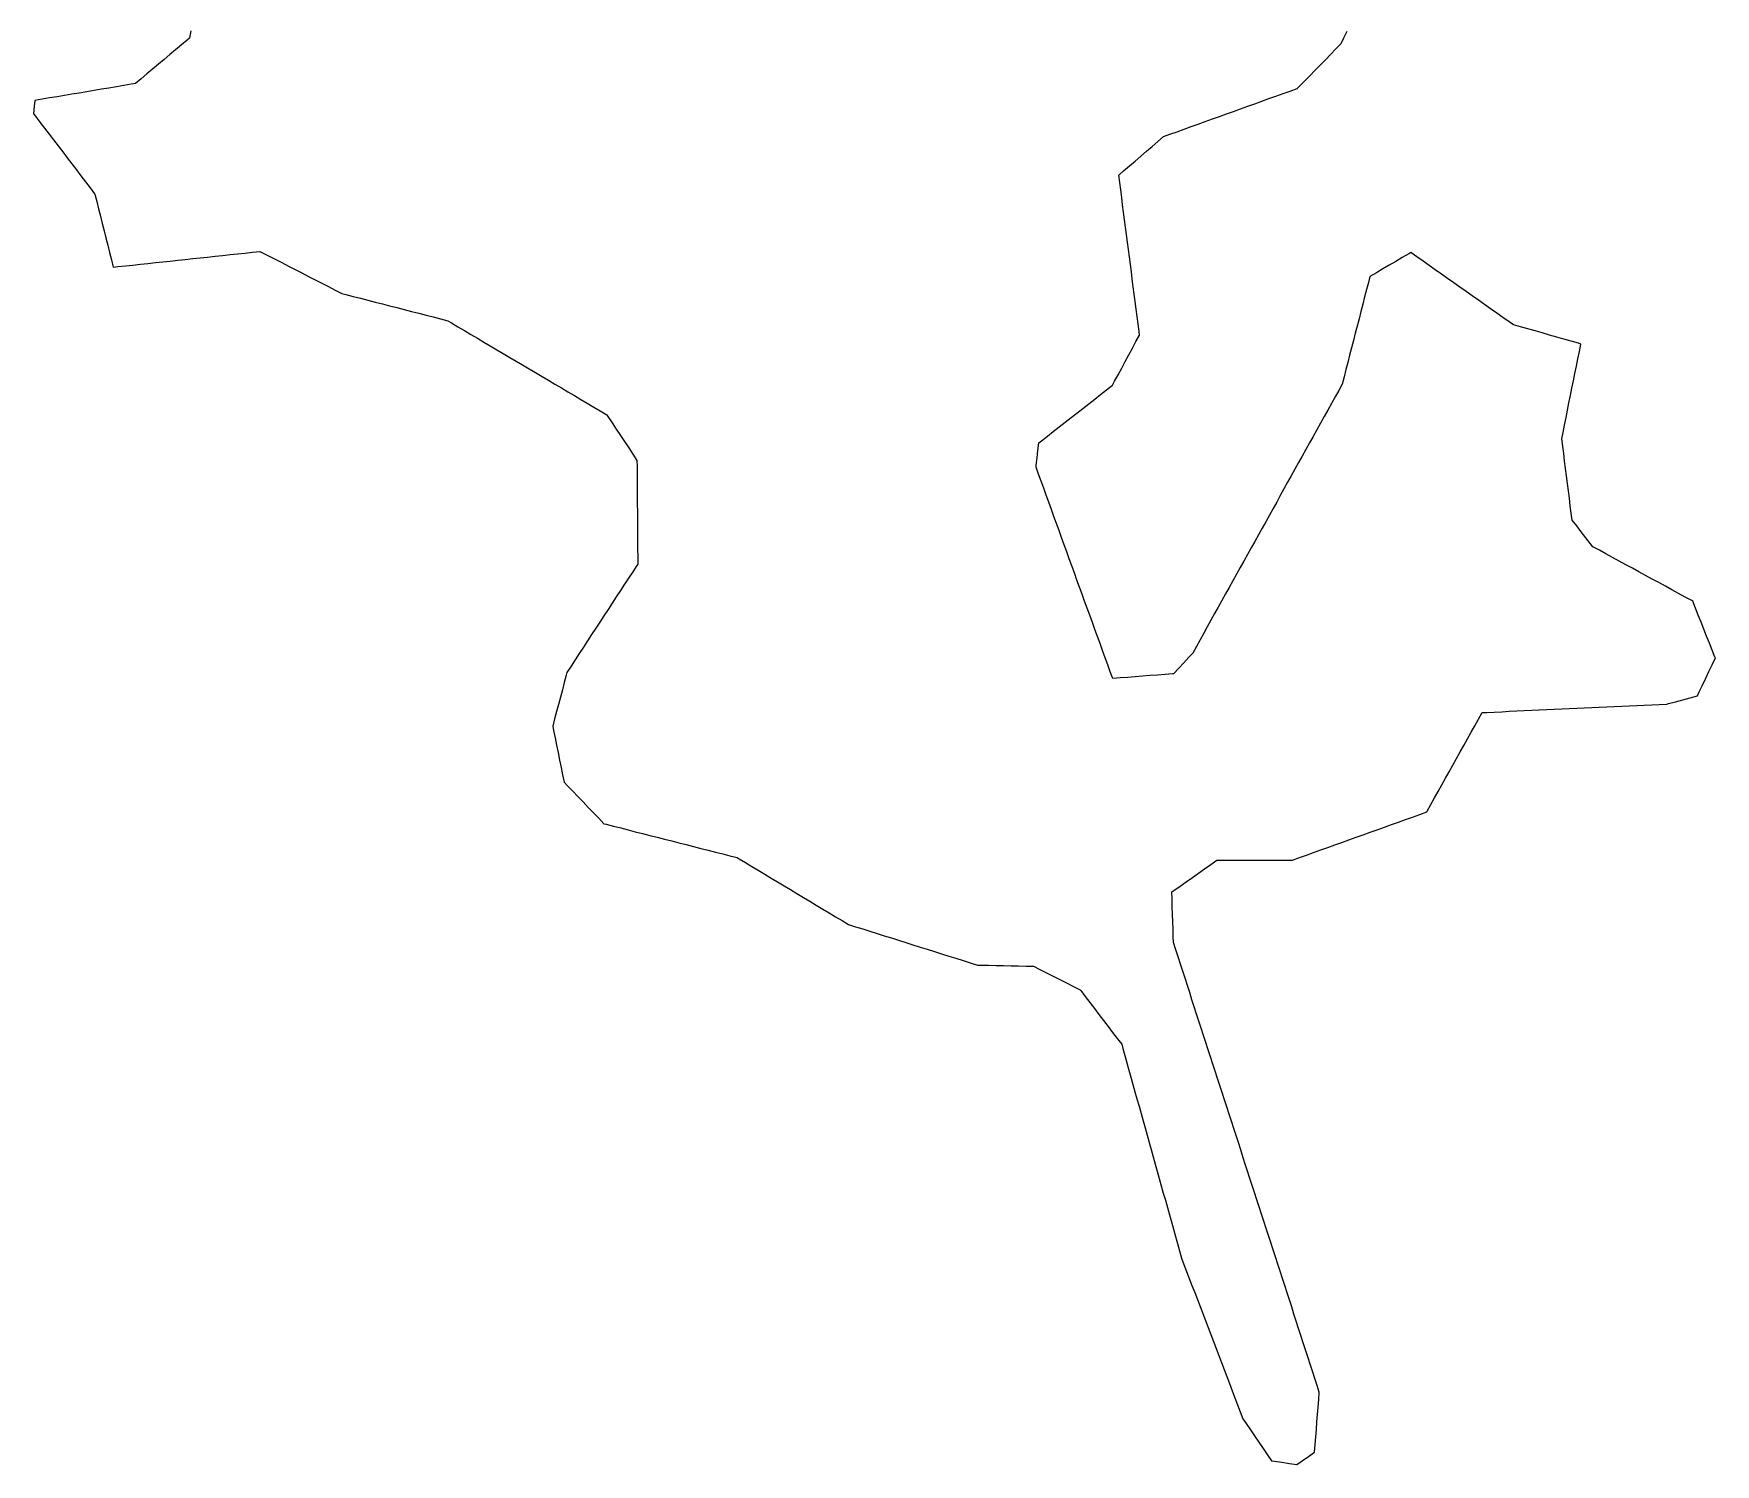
# Model space of a CAD drawing. Header units: millimetres. Extents: x 165 to 2352, y 1753 to 3323.
# Drawn here: x 226.6 to 450.5, y 1870.3 to 2060.8 of the extents above; entities that cross this region are included whole.
import ezdxf

# ---------------------------------------------------------------- set-up
doc = ezdxf.new("R2010")
doc.units = ezdxf.units.MM
doc.layers.add('ALL_ISLANDS', color=7, linetype='Continuous')
doc.layers.add('OUTLINE_ISLAND_01', color=7, linetype='Continuous')

msp = doc.modelspace()

# ---------------------------------------------------------------- linework, layer by layer
at = {"layer": 'ALL_ISLANDS'}
msp.add_lwpolyline([(247.5548, 2061.2174), (247.3661, 2060.2354), (247.0736, 2059.9893), (246.3085, 2059.3454), (245.5434, 2058.7015), (244.7783, 2058.0576), (244.0131, 2057.4138), (243.248, 2056.7699), (242.4829, 2056.126), (241.7177, 2055.4821), (240.9526, 2054.8382), (240.1875, 2054.1944), (239.6249, 2054.0995), (238.6388, 2053.9333), (237.6527, 2053.7671), (236.6666, 2053.6009), (235.6805, 2053.4347), (234.6944, 2053.2685), (233.7083, 2053.1023), (232.7223, 2052.936), (231.7362, 2052.7698), (230.7501, 2052.6036), (229.764, 2052.4374), (228.7779, 2052.2712), (227.7918, 2052.105), (226.8057, 2051.9388), (226.7353, 2051.1613), (226.6451, 2050.1654), (226.8774, 2049.8612), (227.4843, 2049.0665), (228.0912, 2048.2717), (228.6981, 2047.477), (229.305, 2046.6822), (229.912, 2045.8874), (230.5189, 2045.0927), (231.1258, 2044.2979), (231.7327, 2043.5031), (232.3396, 2042.7084), (232.9466, 2041.9136), (233.5535, 2041.1188), (234.1604, 2040.3241), (234.7673, 2039.5293), (234.7878, 2039.4487), (235.0338, 2038.4794), (235.2797, 2037.5102), (235.5257, 2036.5409), (235.7717, 2035.5716), (236.0177, 2034.6023), (236.2637, 2033.6331), (236.5097, 2032.6638), (236.7557, 2031.6945), (237.0017, 2030.7252), (237.2477, 2029.756), (237.8712, 2029.8224), (238.8656, 2029.9284), (239.86, 2030.0344), (240.8543, 2030.1404), (241.8487, 2030.2464), (242.8431, 2030.3524), (243.8374, 2030.4583), (244.8318, 2030.5643), (245.8262, 2030.6703), (246.8205, 2030.7763), (247.8149, 2030.8823), (248.8093, 2030.9882), (249.8036, 2031.0942), (250.798, 2031.2002), (251.7924, 2031.3062), (252.7867, 2031.4122), (253.7811, 2031.5182), (254.7755, 2031.6241), (255.7698, 2031.7301), (256.7642, 2031.8361), (256.9995, 2031.7154), (257.8894, 2031.2592), (258.7792, 2030.8029), (259.6691, 2030.3466), (260.5589, 2029.8904), (261.4488, 2029.4341), (262.3386, 2028.9778), (263.2284, 2028.5216), (264.1183, 2028.0653), (265.0081, 2027.609), (265.898, 2027.1528), (266.7878, 2026.6965), (267.6777, 2026.2402), (268.2108, 2026.1031), (269.1793, 2025.8539), (270.1478, 2025.6048), (271.1163, 2025.3557), (272.0847, 2025.1065), (273.0532, 2024.8574), (274.0217, 2024.6083), (274.9901, 2024.3591), (275.9586, 2024.11), (276.9271, 2023.8609), (277.8955, 2023.6117), (278.864, 2023.3626), (279.8325, 2023.1135), (280.8009, 2022.8643), (281.7694, 2022.6152), (282.259, 2022.3254), (283.1195, 2021.8161), (283.9801, 2021.3067), (284.8406, 2020.7974), (285.7012, 2020.2881), (286.5618, 2019.7787), (287.4223, 2019.2694), (288.2829, 2018.76), (289.1434, 2018.2507), (290.004, 2017.7413), (290.8646, 2017.232), (291.7251, 2016.7226), (292.5857, 2016.2133), (293.4463, 2015.7039), (294.3068, 2015.1946), (295.1674, 2014.6852), (296.0279, 2014.1759), (296.8885, 2013.6665), (297.7491, 2013.1572), (298.6096, 2012.6478), (299.4702, 2012.1385), (300.3307, 2011.6292), (301.1913, 2011.1198), (302.0519, 2010.6105), (302.9124, 2010.1011), (303.0755, 2009.855), (303.6279, 2009.0215), (304.1803, 2008.1879), (304.7327, 2007.3543), (305.2851, 2006.5207), (305.8375, 2005.6872), (306.39, 2004.8536), (306.9424, 2004.02), (306.9481, 2003.2081), (306.9553, 2002.2082), (306.9624, 2001.2082), (306.9695, 2000.2082), (306.9766, 1999.2082), (306.9837, 1998.2083), (306.9908, 1997.2083), (306.998, 1996.2083), (307.0051, 1995.2083), (307.0122, 1994.2084), (307.0193, 1993.2084), (307.0264, 1992.2084), (307.0335, 1991.2085), (307.0407, 1990.2085), (306.926, 1990.0331), (306.379, 1989.196), (305.832, 1988.3588), (305.285, 1987.5217), (304.7379, 1986.6846), (304.1909, 1985.8475), (303.6439, 1985.0104), (303.0968, 1984.1733), (302.5498, 1983.3362), (302.0028, 1982.499), (301.4558, 1981.6619), (300.9087, 1980.8248), (300.3617, 1979.9877), (299.8147, 1979.1506), (299.2676, 1978.3135), (298.7206, 1977.4764), (298.1736, 1976.6392), (297.6266, 1975.8021), (297.5213, 1975.4053), (297.2649, 1974.4387), (297.0085, 1973.4722), (296.7522, 1972.5056), (296.4958, 1971.539), (296.2394, 1970.5724), (295.983, 1969.6058), (295.7266, 1968.6393), (295.8462, 1968.0499), (296.045, 1967.0699), (296.2438, 1966.0899), (296.4426, 1965.1098), (296.6415, 1964.1298), (296.8403, 1963.1498), (297.0391, 1962.1697), (297.2379, 1961.1897), (297.6991, 1960.7078), (298.3904, 1959.9853), (299.0818, 1959.2628), (299.7732, 1958.5403), (300.4645, 1957.8178), (301.1559, 1957.0953), (301.8473, 1956.3728), (302.5387, 1955.6503), (302.84, 1955.5735), (303.8091, 1955.3268), (304.7782, 1955.0801), (305.7473, 1954.8334), (306.7163, 1954.5866), (307.6854, 1954.3399), (308.6545, 1954.0932), (309.6236, 1953.8465), (310.5927, 1953.5997), (311.5618, 1953.353), (312.5309, 1953.1063), (313.4999, 1952.8596), (314.469, 1952.6128), (315.4381, 1952.3661), (316.4072, 1952.1194), (317.3763, 1951.8727), (318.3454, 1951.6259), (319.3145, 1951.3792), (320.2835, 1951.1325), (320.5178, 1950.9915), (321.3747, 1950.4759), (322.2315, 1949.9604), (323.0883, 1949.4448), (323.9452, 1948.9292), (324.802, 1948.4136), (325.6589, 1947.898), (326.5157, 1947.3825), (327.3725, 1946.8669), (328.2294, 1946.3513), (329.0862, 1945.8357), (329.9431, 1945.3202), (330.7999, 1944.8046), (331.6568, 1944.289), (332.5136, 1943.7734), (333.3704, 1943.2578), (334.2273, 1942.7423), (335.0841, 1942.2267), (336.0237, 1941.9312), (336.9777, 1941.6312), (337.9316, 1941.3311), (338.8855, 1941.0311), (339.8395, 1940.7311), (340.7934, 1940.4311), (341.7473, 1940.1311), (342.7013, 1939.8311), (343.6552, 1939.5311), (344.6091, 1939.2311), (345.5631, 1938.931), (346.517, 1938.631), (347.4709, 1938.331), (348.4249, 1938.031), (349.3788, 1937.731), (350.3328, 1937.431), (351.2867, 1937.131), (352.2406, 1936.8309), (352.7236, 1936.821), (353.7234, 1936.8005), (354.7232, 1936.7799), (355.723, 1936.7594), (356.7228, 1936.7389), (357.7226, 1936.7183), (358.7224, 1936.6978), (359.7222, 1936.6772), (360.5548, 1936.2546), (361.4466, 1935.8021), (362.3383, 1935.3495), (363.23, 1934.8969), (364.1218, 1934.4444), (365.0135, 1933.9918), (365.9052, 1933.5392), (365.9881, 1933.4305), (366.5947, 1932.6355), (367.2013, 1931.8405), (367.8079, 1931.0455), (368.4145, 1930.2505), (369.0211, 1929.4555), (369.6277, 1928.6605), (370.2343, 1927.8655), (370.8409, 1927.0704), (371.4475, 1926.2754), (371.5984, 1925.7358), (371.8679, 1924.7728), (372.1373, 1923.8098), (372.4068, 1922.8467), (372.6762, 1921.8837), (372.9457, 1920.9207), (373.2151, 1919.9577), (373.4846, 1918.9947), (373.754, 1918.0317), (374.0234, 1917.0686), (374.2929, 1916.1056), (374.5623, 1915.1426), (374.8318, 1914.1796), (375.1012, 1913.2166), (375.3707, 1912.2536), (375.6401, 1911.2906), (375.9096, 1910.3275), (376.179, 1909.3645), (376.4485, 1908.4015), (376.7179, 1907.4385), (376.9873, 1906.4755), (377.2568, 1905.5125), (377.5262, 1904.5494), (377.7957, 1903.5864), (378.0651, 1902.6234), (378.3346, 1901.6604), (378.604, 1900.6974), (378.8735, 1899.7344), (379.1429, 1898.7714), (379.4124, 1897.8083), (379.732, 1896.9724), (380.0891, 1896.0383), (380.4462, 1895.1042), (380.8033, 1894.1702), (381.1605, 1893.2361), (381.5176, 1892.3021), (381.8747, 1891.368), (382.2318, 1890.4339), (382.5889, 1889.4999), (382.9461, 1888.5658), (383.3032, 1887.6318), (383.6603, 1886.6977), (384.0174, 1885.7637), (384.3745, 1884.8296), (384.7317, 1883.8955), (385.0888, 1882.9615), (385.4459, 1882.0274), (385.803, 1881.0934), (386.1601, 1880.1593), (386.5173, 1879.2252), (386.8744, 1878.2912), (387.2315, 1877.3571), (387.5886, 1876.4231), (388.0188, 1875.7857), (388.5783, 1874.9568), (389.1377, 1874.128), (389.6972, 1873.2991), (390.2566, 1872.4703), (390.8161, 1871.6414), (391.3755, 1870.8125), (391.7875, 1870.7558), (392.7782, 1870.6195), (393.7689, 1870.4832), (394.7595, 1870.3468), (395.4725, 1870.8357), (396.2973, 1871.4012), (397.122, 1871.9667), (397.1248, 1872.0025), (397.202, 1872.9995), (397.2791, 1873.9965), (397.3563, 1874.9935), (397.4334, 1875.9906), (397.5106, 1876.9876), (397.5878, 1877.9846), (397.6649, 1878.9816), (397.7421, 1879.9786), (397.462, 1880.8422), (397.1535, 1881.7934), (396.845, 1882.7446), (396.5365, 1883.6959), (396.2281, 1884.6471), (395.9196, 1885.5983), (395.6111, 1886.5496), (395.3026, 1887.5008), (394.9941, 1888.452), (394.6856, 1889.4032), (394.3771, 1890.3545), (394.0686, 1891.3057), (393.7601, 1892.2569), (393.4516, 1893.2081), (393.1431, 1894.1594), (392.8346, 1895.1106), (392.5261, 1896.0618), (392.2176, 1897.013), (391.9091, 1897.9643), (391.6006, 1898.9155), (391.2921, 1899.8667), (390.9836, 1900.8179), (390.6751, 1901.7692), (390.3666, 1902.7204), (390.0581, 1903.6716), (389.7496, 1904.6228), (389.4411, 1905.5741), (389.1326, 1906.5253), (388.8241, 1907.4765), (388.5156, 1908.4277), (388.2072, 1909.379), (387.8987, 1910.3302), (387.5902, 1911.2814), (387.2817, 1912.2326), (386.9732, 1913.1839), (386.6647, 1914.1351), (386.3562, 1915.0863), (386.0477, 1916.0375), (385.7392, 1916.9888), (385.4307, 1917.94), (385.1222, 1918.8912), (384.8137, 1919.8424), (384.5052, 1920.7937), (384.1967, 1921.7449), (383.8882, 1922.6961), (383.5797, 1923.6474), (383.2712, 1924.5986), (382.9627, 1925.5498), (382.6542, 1926.501), (382.3457, 1927.4523), (382.0372, 1928.4035), (381.7287, 1929.3547), (381.4202, 1930.3059), (381.1117, 1931.2572), (380.8032, 1932.2084), (380.4948, 1933.1596), (380.1863, 1934.1108), (379.8778, 1935.0621), (379.5693, 1936.0133), (379.2608, 1936.9645), (378.9523, 1937.9157), (378.6438, 1938.867), (378.3353, 1939.8182), (378.3106, 1940.5896), (378.2785, 1941.5891), (378.2465, 1942.5886), (378.2145, 1943.5881), (378.1825, 1944.5875), (378.1505, 1945.587), (378.1184, 1946.5865), (378.3878, 1946.7742), (379.2083, 1947.346), (380.0287, 1947.9177), (380.8492, 1948.4894), (381.6696, 1949.0611), (382.4901, 1949.6328), (383.3105, 1950.2046), (384.131, 1950.7763), (385.1153, 1950.7771), (386.1153, 1950.7779), (387.1153, 1950.7787), (388.1153, 1950.7795), (389.1153, 1950.7804), (390.1153, 1950.7812), (391.1153, 1950.782), (392.1153, 1950.7828), (393.1153, 1950.7836), (394.1153, 1950.7844), (394.1658, 1950.8025), (395.1072, 1951.1399), (396.0485, 1951.4772), (396.9899, 1951.8146), (397.9313, 1952.1519), (398.8727, 1952.4893), (399.8141, 1952.8266), (400.7554, 1953.164), (401.6968, 1953.5013), (402.6382, 1953.8387), (403.5796, 1954.176), (404.521, 1954.5134), (405.4623, 1954.8507), (406.4037, 1955.188), (407.3451, 1955.5254), (408.2865, 1955.8627), (409.2279, 1956.2001), (410.1692, 1956.5374), (411.1106, 1956.8748), (412.052, 1957.2121), (412.1175, 1957.3301), (412.6031, 1958.2043), (413.0887, 1959.0784), (413.5743, 1959.9526), (414.0599, 1960.8268), (414.5455, 1961.701), (415.0311, 1962.5752), (415.5167, 1963.4494), (416.0023, 1964.3235), (416.4879, 1965.1977), (416.9735, 1966.0719), (417.4591, 1966.9461), (417.9447, 1967.8203), (418.4303, 1968.6945), (418.9159, 1969.5686), (419.4014, 1970.4428), (420.0226, 1970.4715), (421.0215, 1970.5175), (422.0204, 1970.5636), (423.0194, 1970.6097), (424.0183, 1970.6558), (425.0172, 1970.7018), (426.0162, 1970.7479), (427.0151, 1970.794), (428.0141, 1970.84), (429.013, 1970.8861), (430.0119, 1970.9322), (431.0109, 1970.9783), (432.0098, 1971.0243), (433.0088, 1971.0704), (434.0077, 1971.1165), (435.0066, 1971.1625), (436.0056, 1971.2086), (437.0045, 1971.2547), (438.0034, 1971.3008), (439.0024, 1971.3468), (440.0013, 1971.3929), (441.0003, 1971.439), (441.9992, 1971.485), (442.9981, 1971.5311), (443.9971, 1971.5772), (444.2054, 1971.6336), (445.1707, 1971.8948), (446.136, 1972.156), (447.1013, 1972.4172), (448.0665, 1972.6784), (448.3134, 1973.199), (448.7419, 1974.1026), (449.1704, 1975.0061), (449.5989, 1975.9097), (450.0273, 1976.8132), (450.4558, 1977.7168), (450.4065, 1977.8404), (450.0364, 1978.7694), (449.6662, 1979.6984), (449.2961, 1980.6273), (448.9259, 1981.5563), (448.5558, 1982.4853), (448.1856, 1983.4142), (447.8155, 1984.3432), (447.4453, 1985.2722), (447.3107, 1985.3457), (446.4329, 1985.8248), (445.5551, 1986.3039), (444.6774, 1986.7829), (443.7996, 1987.262), (442.9218, 1987.7411), (442.0441, 1988.2202), (441.1663, 1988.6993), (440.2885, 1989.1784), (439.4108, 1989.6575), (438.533, 1990.1365), (437.6552, 1990.6156), (436.7775, 1991.0947), (435.8997, 1991.5738), (435.0219, 1992.0529), (434.1441, 1992.532), (433.8449, 1992.9171), (433.2313, 1993.7067), (432.6177, 1994.4963), (432.0041, 1995.2859), (431.3905, 1996.0755), (431.2745, 1996.9907), (431.1488, 1997.9827), (431.0231, 1998.9748), (430.8974, 1999.9668), (430.7717, 2000.9589), (430.6459, 2001.951), (430.5202, 2002.943), (430.3945, 2003.9351), (430.2688, 2004.9272), (430.1431, 2005.9192), (430.0173, 2006.9113), (430.1863, 2007.7499), (430.3839, 2008.7302), (430.5815, 2009.7104), (430.779, 2010.6907), (430.9766, 2011.671), (431.1741, 2012.6513), (431.3717, 2013.6316), (431.5693, 2014.6119), (431.7668, 2015.5922), (431.9644, 2016.5725), (432.162, 2017.5528), (432.3595, 2018.5331), (432.5571, 2019.5133), (432.2262, 2019.6082), (431.2649, 2019.8836), (430.3036, 2020.1591), (429.3423, 2020.4346), (428.381, 2020.7101), (427.4197, 2020.9856), (426.4584, 2021.2611), (425.4971, 2021.5365), (424.5358, 2021.812), (423.5745, 2022.0875), (423.0064, 2022.4863), (422.188, 2023.0609), (421.3696, 2023.6355), (420.5511, 2024.2101), (419.7327, 2024.7848), (418.9143, 2025.3594), (418.0958, 2025.934), (417.2774, 2026.5086), (416.459, 2027.0832), (415.6405, 2027.6578), (414.8221, 2028.2324), (414.0037, 2028.807), (413.1852, 2029.3816), (412.3668, 2029.9562), (411.5484, 2030.5308), (410.7299, 2031.1054), (409.9115, 2031.68), (409.6523, 2031.5279), (408.7899, 2031.0217), (407.9274, 2030.5156), (407.065, 2030.0094), (406.2025, 2029.5033), (405.3401, 2028.9971), (404.4777, 2028.491), (404.2796, 2027.722), (404.0301, 2026.7537), (403.7806, 2025.7853), (403.5311, 2024.8169), (403.2817, 2023.8485), (403.0322, 2022.8801), (402.7827, 2021.9118), (402.5333, 2020.9434), (402.2838, 2019.975), (402.0343, 2019.0066), (401.7848, 2018.0382), (401.5354, 2017.0699), (401.2859, 2016.1015), (401.0364, 2015.1331), (400.7869, 2014.1647), (400.329, 2013.3405), (399.8433, 2012.4664), (399.3576, 2011.5923), (398.872, 2010.7181), (398.3863, 2009.844), (397.9006, 2008.9699), (397.4149, 2008.0957), (396.9292, 2007.2216), (396.4435, 2006.3475), (395.9579, 2005.4733), (395.4722, 2004.5992), (394.9865, 2003.7251), (394.5008, 2002.8509), (394.0151, 2001.9768), (393.5295, 2001.1027), (393.0438, 2000.2285), (392.5581, 1999.3544), (392.0724, 1998.4802), (391.5867, 1997.6061), (391.101, 1996.732), (390.6154, 1995.8578), (390.1297, 1994.9837), (389.644, 1994.1096), (389.1583, 1993.2354), (388.6726, 1992.3613), (388.1869, 1991.4872), (387.7013, 1990.613), (387.2156, 1989.7389), (386.7299, 1988.8648), (386.2442, 1987.9906), (385.7585, 1987.1165), (385.2728, 1986.2424), (384.7872, 1985.3682), (384.3015, 1984.4941), (383.8158, 1983.62), (383.3301, 1982.7458), (382.8444, 1981.8717), (382.3587, 1980.9975), (381.8731, 1980.1234), (381.3874, 1979.2493), (380.9017, 1978.3751), (380.3872, 1977.8178), (379.7089, 1977.083), (379.0306, 1976.3482), (378.3524, 1975.6134), (378.2247, 1975.6033), (377.2277, 1975.525), (376.2308, 1975.4466), (375.2339, 1975.3682), (374.237, 1975.2898), (373.24, 1975.2115), (372.2431, 1975.1331), (371.2462, 1975.0547), (370.2493, 1974.9764), (369.9248, 1975.8724), (369.5843, 1976.8127), (369.2438, 1977.7529), (368.9033, 1978.6932), (368.5628, 1979.6334), (368.2223, 1980.5737), (367.8818, 1981.5139), (367.5413, 1982.4541), (367.2008, 1983.3944), (366.8603, 1984.3346), (366.5198, 1985.2749), (366.1793, 1986.2151), (365.8388, 1987.1554), (365.4983, 1988.0956), (365.1578, 1989.0359), (364.8173, 1989.9761), (364.4769, 1990.9164), (364.1364, 1991.8566), (363.7959, 1992.7969), (363.4554, 1993.7371), (363.1149, 1994.6774), (362.7744, 1995.6176), (362.4339, 1996.5578), (362.0934, 1997.4981), (361.7529, 1998.4383), (361.4124, 1999.3786), (361.0719, 2000.3188), (360.7314, 2001.2591), (360.3909, 2002.1993), (360.0504, 2003.1396), (360.0755, 2003.3686), (360.1842, 2004.3626), (360.2929, 2005.3567), (360.4016, 2006.3508), (360.7646, 2006.6346), (361.5524, 2007.2506), (362.3401, 2007.8666), (363.1279, 2008.4826), (363.9156, 2009.0986), (364.7034, 2009.7146), (365.4911, 2010.3306), (366.2789, 2010.9466), (367.0666, 2011.5626), (367.8544, 2012.1786), (368.6421, 2012.7946), (369.4299, 2013.4106), (370.2177, 2014.0266), (370.499, 2014.5485), (370.9736, 2015.4287), (371.4481, 2016.3089), (371.9227, 2017.1892), (372.3972, 2018.0694), (372.8718, 2018.9496), (373.3463, 2019.8298), (373.8209, 2020.7101), (373.7587, 2021.1903), (373.6302, 2022.182), (373.5018, 2023.1737), (373.3733, 2024.1654), (373.2448, 2025.1571), (373.1164, 2026.1488), (372.9879, 2027.1405), (372.8594, 2028.1323), (372.731, 2029.124), (372.6025, 2030.1157), (372.474, 2031.1074), (372.3455, 2032.0991), (372.2171, 2033.0908), (372.0886, 2034.0825), (371.9601, 2035.0743), (371.8317, 2036.066), (371.7032, 2037.0577), (371.5747, 2038.0494), (371.4463, 2039.0411), (371.3178, 2040.0328), (371.1893, 2041.0245), (371.0609, 2042.0163), (371.7092, 2042.5737), (372.4675, 2043.2256), (373.2258, 2043.8775), (373.984, 2044.5295), (374.7423, 2045.1814), (375.5006, 2045.8333), (376.2589, 2046.4853), (377.0171, 2047.1372), (377.8688, 2047.4436), (378.8097, 2047.7821), (379.7507, 2048.1206), (380.6917, 2048.4592), (381.6326, 2048.7977), (382.5736, 2049.1362), (383.5145, 2049.4747), (384.4555, 2049.8133), (385.3964, 2050.1518), (386.3374, 2050.4903), (387.2784, 2050.8288), (388.2193, 2051.1673), (389.1603, 2051.5059), (390.1012, 2051.8444), (391.0422, 2052.1829), (391.9832, 2052.5214), (392.9241, 2052.8599), (393.8651, 2053.1985), (394.806, 2053.537), (395.0658, 2053.8022), (395.7655, 2054.5166), (396.4652, 2055.231), (397.165, 2055.9454), (397.8647, 2056.6598), (398.5644, 2057.3742), (399.2642, 2058.0886), (399.9639, 2058.803), (400.6636, 2059.5174), (401.0291, 2060.2784), (401.4619, 2061.1799)], dxfattribs=at)
at = {"layer": 'OUTLINE_ISLAND_01'}
msp.add_lwpolyline([(247.5548, 2061.2174), (247.3661, 2060.2354), (247.0736, 2059.9893), (246.3085, 2059.3454), (245.5434, 2058.7015), (244.7783, 2058.0576), (244.0131, 2057.4138), (243.248, 2056.7699), (242.4829, 2056.126), (241.7177, 2055.4821), (240.9526, 2054.8382), (240.1875, 2054.1944), (239.6249, 2054.0995), (238.6388, 2053.9333), (237.6527, 2053.7671), (236.6666, 2053.6009), (235.6805, 2053.4347), (234.6944, 2053.2685), (233.7083, 2053.1023), (232.7223, 2052.936), (231.7362, 2052.7698), (230.7501, 2052.6036), (229.764, 2052.4374), (228.7779, 2052.2712), (227.7918, 2052.105), (226.8057, 2051.9388), (226.7353, 2051.1613), (226.6451, 2050.1654), (226.8774, 2049.8612), (227.4843, 2049.0665), (228.0912, 2048.2717), (228.6981, 2047.477), (229.305, 2046.6822), (229.912, 2045.8874), (230.5189, 2045.0927), (231.1258, 2044.2979), (231.7327, 2043.5031), (232.3396, 2042.7084), (232.9466, 2041.9136), (233.5535, 2041.1188), (234.1604, 2040.3241), (234.7673, 2039.5293), (234.7878, 2039.4487), (235.0338, 2038.4794), (235.2797, 2037.5102), (235.5257, 2036.5409), (235.7717, 2035.5716), (236.0177, 2034.6023), (236.2637, 2033.6331), (236.5097, 2032.6638), (236.7557, 2031.6945), (237.0017, 2030.7252), (237.2477, 2029.756), (237.8712, 2029.8224), (238.8656, 2029.9284), (239.86, 2030.0344), (240.8543, 2030.1404), (241.8487, 2030.2464), (242.8431, 2030.3524), (243.8374, 2030.4583), (244.8318, 2030.5643), (245.8262, 2030.6703), (246.8205, 2030.7763), (247.8149, 2030.8823), (248.8093, 2030.9882), (249.8036, 2031.0942), (250.798, 2031.2002), (251.7924, 2031.3062), (252.7867, 2031.4122), (253.7811, 2031.5182), (254.7755, 2031.6241), (255.7698, 2031.7301), (256.7642, 2031.8361), (256.9995, 2031.7154), (257.8894, 2031.2592), (258.7792, 2030.8029), (259.6691, 2030.3466), (260.5589, 2029.8904), (261.4488, 2029.4341), (262.3386, 2028.9778), (263.2284, 2028.5216), (264.1183, 2028.0653), (265.0081, 2027.609), (265.898, 2027.1528), (266.7878, 2026.6965), (267.6777, 2026.2402), (268.2108, 2026.1031), (269.1793, 2025.8539), (270.1478, 2025.6048), (271.1163, 2025.3557), (272.0847, 2025.1065), (273.0532, 2024.8574), (274.0217, 2024.6083), (274.9901, 2024.3591), (275.9586, 2024.11), (276.9271, 2023.8609), (277.8955, 2023.6117), (278.864, 2023.3626), (279.8325, 2023.1135), (280.8009, 2022.8643), (281.7694, 2022.6152), (282.259, 2022.3254), (283.1195, 2021.8161), (283.9801, 2021.3067), (284.8406, 2020.7974), (285.7012, 2020.2881), (286.5618, 2019.7787), (287.4223, 2019.2694), (288.2829, 2018.76), (289.1434, 2018.2507), (290.004, 2017.7413), (290.8646, 2017.232), (291.7251, 2016.7226), (292.5857, 2016.2133), (293.4463, 2015.7039), (294.3068, 2015.1946), (295.1674, 2014.6852), (296.0279, 2014.1759), (296.8885, 2013.6665), (297.7491, 2013.1572), (298.6096, 2012.6478), (299.4702, 2012.1385), (300.3307, 2011.6292), (301.1913, 2011.1198), (302.0519, 2010.6105), (302.9124, 2010.1011), (303.0755, 2009.855), (303.6279, 2009.0215), (304.1803, 2008.1879), (304.7327, 2007.3543), (305.2851, 2006.5207), (305.8375, 2005.6872), (306.39, 2004.8536), (306.9424, 2004.02), (306.9481, 2003.2081), (306.9553, 2002.2082), (306.9624, 2001.2082), (306.9695, 2000.2082), (306.9766, 1999.2082), (306.9837, 1998.2083), (306.9908, 1997.2083), (306.998, 1996.2083), (307.0051, 1995.2083), (307.0122, 1994.2084), (307.0193, 1993.2084), (307.0264, 1992.2084), (307.0335, 1991.2085), (307.0407, 1990.2085), (306.926, 1990.0331), (306.379, 1989.196), (305.832, 1988.3588), (305.285, 1987.5217), (304.7379, 1986.6846), (304.1909, 1985.8475), (303.6439, 1985.0104), (303.0968, 1984.1733), (302.5498, 1983.3362), (302.0028, 1982.499), (301.4558, 1981.6619), (300.9087, 1980.8248), (300.3617, 1979.9877), (299.8147, 1979.1506), (299.2676, 1978.3135), (298.7206, 1977.4764), (298.1736, 1976.6392), (297.6266, 1975.8021), (297.5213, 1975.4053), (297.2649, 1974.4387), (297.0085, 1973.4722), (296.7522, 1972.5056), (296.4958, 1971.539), (296.2394, 1970.5724), (295.983, 1969.6058), (295.7266, 1968.6393), (295.8462, 1968.0499), (296.045, 1967.0699), (296.2438, 1966.0899), (296.4426, 1965.1098), (296.6415, 1964.1298), (296.8403, 1963.1498), (297.0391, 1962.1697), (297.2379, 1961.1897), (297.6991, 1960.7078), (298.3904, 1959.9853), (299.0818, 1959.2628), (299.7732, 1958.5403), (300.4645, 1957.8178), (301.1559, 1957.0953), (301.8473, 1956.3728), (302.5387, 1955.6503), (302.84, 1955.5735), (303.8091, 1955.3268), (304.7782, 1955.0801), (305.7473, 1954.8334), (306.7163, 1954.5866), (307.6854, 1954.3399), (308.6545, 1954.0932), (309.6236, 1953.8465), (310.5927, 1953.5997), (311.5618, 1953.353), (312.5309, 1953.1063), (313.4999, 1952.8596), (314.469, 1952.6128), (315.4381, 1952.3661), (316.4072, 1952.1194), (317.3763, 1951.8727), (318.3454, 1951.6259), (319.3145, 1951.3792), (320.2835, 1951.1325), (320.5178, 1950.9915), (321.3747, 1950.4759), (322.2315, 1949.9604), (323.0883, 1949.4448), (323.9452, 1948.9292), (324.802, 1948.4136), (325.6589, 1947.898), (326.5157, 1947.3825), (327.3725, 1946.8669), (328.2294, 1946.3513), (329.0862, 1945.8357), (329.9431, 1945.3202), (330.7999, 1944.8046), (331.6568, 1944.289), (332.5136, 1943.7734), (333.3704, 1943.2578), (334.2273, 1942.7423), (335.0841, 1942.2267), (336.0237, 1941.9312), (336.9777, 1941.6312), (337.9316, 1941.3311), (338.8855, 1941.0311), (339.8395, 1940.7311), (340.7934, 1940.4311), (341.7473, 1940.1311), (342.7013, 1939.8311), (343.6552, 1939.5311), (344.6091, 1939.2311), (345.5631, 1938.931), (346.517, 1938.631), (347.4709, 1938.331), (348.4249, 1938.031), (349.3788, 1937.731), (350.3328, 1937.431), (351.2867, 1937.131), (352.2406, 1936.8309), (352.7236, 1936.821), (353.7234, 1936.8005), (354.7232, 1936.7799), (355.723, 1936.7594), (356.7228, 1936.7389), (357.7226, 1936.7183), (358.7224, 1936.6978), (359.7222, 1936.6772), (360.5548, 1936.2546), (361.4466, 1935.8021), (362.3383, 1935.3495), (363.23, 1934.8969), (364.1218, 1934.4444), (365.0135, 1933.9918), (365.9052, 1933.5392), (365.9881, 1933.4305), (366.5947, 1932.6355), (367.2013, 1931.8405), (367.8079, 1931.0455), (368.4145, 1930.2505), (369.0211, 1929.4555), (369.6277, 1928.6605), (370.2343, 1927.8655), (370.8409, 1927.0704), (371.4475, 1926.2754), (371.5984, 1925.7358), (371.8679, 1924.7728), (372.1373, 1923.8098), (372.4068, 1922.8467), (372.6762, 1921.8837), (372.9457, 1920.9207), (373.2151, 1919.9577), (373.4846, 1918.9947), (373.754, 1918.0317), (374.0234, 1917.0686), (374.2929, 1916.1056), (374.5623, 1915.1426), (374.8318, 1914.1796), (375.1012, 1913.2166), (375.3707, 1912.2536), (375.6401, 1911.2906), (375.9096, 1910.3275), (376.179, 1909.3645), (376.4485, 1908.4015), (376.7179, 1907.4385), (376.9873, 1906.4755), (377.2568, 1905.5125), (377.5262, 1904.5494), (377.7957, 1903.5864), (378.0651, 1902.6234), (378.3346, 1901.6604), (378.604, 1900.6974), (378.8735, 1899.7344), (379.1429, 1898.7714), (379.4124, 1897.8083), (379.732, 1896.9724), (380.0891, 1896.0383), (380.4462, 1895.1042), (380.8033, 1894.1702), (381.1605, 1893.2361), (381.5176, 1892.3021), (381.8747, 1891.368), (382.2318, 1890.4339), (382.5889, 1889.4999), (382.9461, 1888.5658), (383.3032, 1887.6318), (383.6603, 1886.6977), (384.0174, 1885.7637), (384.3745, 1884.8296), (384.7317, 1883.8955), (385.0888, 1882.9615), (385.4459, 1882.0274), (385.803, 1881.0934), (386.1601, 1880.1593), (386.5173, 1879.2252), (386.8744, 1878.2912), (387.2315, 1877.3571), (387.5886, 1876.4231), (388.0188, 1875.7857), (388.5783, 1874.9568), (389.1377, 1874.128), (389.6972, 1873.2991), (390.2566, 1872.4703), (390.8161, 1871.6414), (391.3755, 1870.8125), (391.7875, 1870.7558), (392.7782, 1870.6195), (393.7689, 1870.4832), (394.7595, 1870.3468), (395.4725, 1870.8357), (396.2973, 1871.4012), (397.122, 1871.9667), (397.1248, 1872.0025), (397.202, 1872.9995), (397.2791, 1873.9965), (397.3563, 1874.9935), (397.4334, 1875.9906), (397.5106, 1876.9876), (397.5878, 1877.9846), (397.6649, 1878.9816), (397.7421, 1879.9786), (397.462, 1880.8422), (397.1535, 1881.7934), (396.845, 1882.7446), (396.5365, 1883.6959), (396.2281, 1884.6471), (395.9196, 1885.5983), (395.6111, 1886.5496), (395.3026, 1887.5008), (394.9941, 1888.452), (394.6856, 1889.4032), (394.3771, 1890.3545), (394.0686, 1891.3057), (393.7601, 1892.2569), (393.4516, 1893.2081), (393.1431, 1894.1594), (392.8346, 1895.1106), (392.5261, 1896.0618), (392.2176, 1897.013), (391.9091, 1897.9643), (391.6006, 1898.9155), (391.2921, 1899.8667), (390.9836, 1900.8179), (390.6751, 1901.7692), (390.3666, 1902.7204), (390.0581, 1903.6716), (389.7496, 1904.6228), (389.4411, 1905.5741), (389.1326, 1906.5253), (388.8241, 1907.4765), (388.5156, 1908.4277), (388.2072, 1909.379), (387.8987, 1910.3302), (387.5902, 1911.2814), (387.2817, 1912.2326), (386.9732, 1913.1839), (386.6647, 1914.1351), (386.3562, 1915.0863), (386.0477, 1916.0375), (385.7392, 1916.9888), (385.4307, 1917.94), (385.1222, 1918.8912), (384.8137, 1919.8424), (384.5052, 1920.7937), (384.1967, 1921.7449), (383.8882, 1922.6961), (383.5797, 1923.6474), (383.2712, 1924.5986), (382.9627, 1925.5498), (382.6542, 1926.501), (382.3457, 1927.4523), (382.0372, 1928.4035), (381.7287, 1929.3547), (381.4202, 1930.3059), (381.1117, 1931.2572), (380.8032, 1932.2084), (380.4948, 1933.1596), (380.1863, 1934.1108), (379.8778, 1935.0621), (379.5693, 1936.0133), (379.2608, 1936.9645), (378.9523, 1937.9157), (378.6438, 1938.867), (378.3353, 1939.8182), (378.3106, 1940.5896), (378.2785, 1941.5891), (378.2465, 1942.5886), (378.2145, 1943.5881), (378.1825, 1944.5875), (378.1505, 1945.587), (378.1184, 1946.5865), (378.3878, 1946.7742), (379.2083, 1947.346), (380.0287, 1947.9177), (380.8492, 1948.4894), (381.6696, 1949.0611), (382.4901, 1949.6328), (383.3105, 1950.2046), (384.131, 1950.7763), (385.1153, 1950.7771), (386.1153, 1950.7779), (387.1153, 1950.7787), (388.1153, 1950.7795), (389.1153, 1950.7804), (390.1153, 1950.7812), (391.1153, 1950.782), (392.1153, 1950.7828), (393.1153, 1950.7836), (394.1153, 1950.7844), (394.1658, 1950.8025), (395.1072, 1951.1399), (396.0485, 1951.4772), (396.9899, 1951.8146), (397.9313, 1952.1519), (398.8727, 1952.4893), (399.8141, 1952.8266), (400.7554, 1953.164), (401.6968, 1953.5013), (402.6382, 1953.8387), (403.5796, 1954.176), (404.521, 1954.5134), (405.4623, 1954.8507), (406.4037, 1955.188), (407.3451, 1955.5254), (408.2865, 1955.8627), (409.2279, 1956.2001), (410.1692, 1956.5374), (411.1106, 1956.8748), (412.052, 1957.2121), (412.1175, 1957.3301), (412.6031, 1958.2043), (413.0887, 1959.0784), (413.5743, 1959.9526), (414.0599, 1960.8268), (414.5455, 1961.701), (415.0311, 1962.5752), (415.5167, 1963.4494), (416.0023, 1964.3235), (416.4879, 1965.1977), (416.9735, 1966.0719), (417.4591, 1966.9461), (417.9447, 1967.8203), (418.4303, 1968.6945), (418.9159, 1969.5686), (419.4014, 1970.4428), (420.0226, 1970.4715), (421.0215, 1970.5175), (422.0204, 1970.5636), (423.0194, 1970.6097), (424.0183, 1970.6558), (425.0172, 1970.7018), (426.0162, 1970.7479), (427.0151, 1970.794), (428.0141, 1970.84), (429.013, 1970.8861), (430.0119, 1970.9322), (431.0109, 1970.9783), (432.0098, 1971.0243), (433.0088, 1971.0704), (434.0077, 1971.1165), (435.0066, 1971.1625), (436.0056, 1971.2086), (437.0045, 1971.2547), (438.0034, 1971.3008), (439.0024, 1971.3468), (440.0013, 1971.3929), (441.0003, 1971.439), (441.9992, 1971.485), (442.9981, 1971.5311), (443.9971, 1971.5772), (444.2054, 1971.6336), (445.1707, 1971.8948), (446.136, 1972.156), (447.1013, 1972.4172), (448.0665, 1972.6784), (448.3134, 1973.199), (448.7419, 1974.1026), (449.1704, 1975.0061), (449.5989, 1975.9097), (450.0273, 1976.8132), (450.4558, 1977.7168), (450.4065, 1977.8404), (450.0364, 1978.7694), (449.6662, 1979.6984), (449.2961, 1980.6273), (448.9259, 1981.5563), (448.5558, 1982.4853), (448.1856, 1983.4142), (447.8155, 1984.3432), (447.4453, 1985.2722), (447.3107, 1985.3457), (446.4329, 1985.8248), (445.5551, 1986.3039), (444.6774, 1986.7829), (443.7996, 1987.262), (442.9218, 1987.7411), (442.0441, 1988.2202), (441.1663, 1988.6993), (440.2885, 1989.1784), (439.4108, 1989.6575), (438.533, 1990.1365), (437.6552, 1990.6156), (436.7775, 1991.0947), (435.8997, 1991.5738), (435.0219, 1992.0529), (434.1441, 1992.532), (433.8449, 1992.9171), (433.2313, 1993.7067), (432.6177, 1994.4963), (432.0041, 1995.2859), (431.3905, 1996.0755), (431.2745, 1996.9907), (431.1488, 1997.9827), (431.0231, 1998.9748), (430.8974, 1999.9668), (430.7717, 2000.9589), (430.6459, 2001.951), (430.5202, 2002.943), (430.3945, 2003.9351), (430.2688, 2004.9272), (430.1431, 2005.9192), (430.0173, 2006.9113), (430.1863, 2007.7499), (430.3839, 2008.7302), (430.5815, 2009.7104), (430.779, 2010.6907), (430.9766, 2011.671), (431.1741, 2012.6513), (431.3717, 2013.6316), (431.5693, 2014.6119), (431.7668, 2015.5922), (431.9644, 2016.5725), (432.162, 2017.5528), (432.3595, 2018.5331), (432.5571, 2019.5133), (432.2262, 2019.6082), (431.2649, 2019.8836), (430.3036, 2020.1591), (429.3423, 2020.4346), (428.381, 2020.7101), (427.4197, 2020.9856), (426.4584, 2021.2611), (425.4971, 2021.5365), (424.5358, 2021.812), (423.5745, 2022.0875), (423.0064, 2022.4863), (422.188, 2023.0609), (421.3696, 2023.6355), (420.5511, 2024.2101), (419.7327, 2024.7848), (418.9143, 2025.3594), (418.0958, 2025.934), (417.2774, 2026.5086), (416.459, 2027.0832), (415.6405, 2027.6578), (414.8221, 2028.2324), (414.0037, 2028.807), (413.1852, 2029.3816), (412.3668, 2029.9562), (411.5484, 2030.5308), (410.7299, 2031.1054), (409.9115, 2031.68), (409.6523, 2031.5279), (408.7899, 2031.0217), (407.9274, 2030.5156), (407.065, 2030.0094), (406.2025, 2029.5033), (405.3401, 2028.9971), (404.4777, 2028.491), (404.2796, 2027.722), (404.0301, 2026.7537), (403.7806, 2025.7853), (403.5311, 2024.8169), (403.2817, 2023.8485), (403.0322, 2022.8801), (402.7827, 2021.9118), (402.5333, 2020.9434), (402.2838, 2019.975), (402.0343, 2019.0066), (401.7848, 2018.0382), (401.5354, 2017.0699), (401.2859, 2016.1015), (401.0364, 2015.1331), (400.7869, 2014.1647), (400.329, 2013.3405), (399.8433, 2012.4664), (399.3576, 2011.5923), (398.872, 2010.7181), (398.3863, 2009.844), (397.9006, 2008.9699), (397.4149, 2008.0957), (396.9292, 2007.2216), (396.4435, 2006.3475), (395.9579, 2005.4733), (395.4722, 2004.5992), (394.9865, 2003.7251), (394.5008, 2002.8509), (394.0151, 2001.9768), (393.5295, 2001.1027), (393.0438, 2000.2285), (392.5581, 1999.3544), (392.0724, 1998.4802), (391.5867, 1997.6061), (391.101, 1996.732), (390.6154, 1995.8578), (390.1297, 1994.9837), (389.644, 1994.1096), (389.1583, 1993.2354), (388.6726, 1992.3613), (388.1869, 1991.4872), (387.7013, 1990.613), (387.2156, 1989.7389), (386.7299, 1988.8648), (386.2442, 1987.9906), (385.7585, 1987.1165), (385.2728, 1986.2424), (384.7872, 1985.3682), (384.3015, 1984.4941), (383.8158, 1983.62), (383.3301, 1982.7458), (382.8444, 1981.8717), (382.3587, 1980.9975), (381.8731, 1980.1234), (381.3874, 1979.2493), (380.9017, 1978.3751), (380.3872, 1977.8178), (379.7089, 1977.083), (379.0306, 1976.3482), (378.3524, 1975.6134), (378.2247, 1975.6033), (377.2277, 1975.525), (376.2308, 1975.4466), (375.2339, 1975.3682), (374.237, 1975.2898), (373.24, 1975.2115), (372.2431, 1975.1331), (371.2462, 1975.0547), (370.2493, 1974.9764), (369.9248, 1975.8724), (369.5843, 1976.8127), (369.2438, 1977.7529), (368.9033, 1978.6932), (368.5628, 1979.6334), (368.2223, 1980.5737), (367.8818, 1981.5139), (367.5413, 1982.4541), (367.2008, 1983.3944), (366.8603, 1984.3346), (366.5198, 1985.2749), (366.1793, 1986.2151), (365.8388, 1987.1554), (365.4983, 1988.0956), (365.1578, 1989.0359), (364.8173, 1989.9761), (364.4769, 1990.9164), (364.1364, 1991.8566), (363.7959, 1992.7969), (363.4554, 1993.7371), (363.1149, 1994.6774), (362.7744, 1995.6176), (362.4339, 1996.5578), (362.0934, 1997.4981), (361.7529, 1998.4383), (361.4124, 1999.3786), (361.0719, 2000.3188), (360.7314, 2001.2591), (360.3909, 2002.1993), (360.0504, 2003.1396), (360.0755, 2003.3686), (360.1842, 2004.3626), (360.2929, 2005.3567), (360.4016, 2006.3508), (360.7646, 2006.6346), (361.5524, 2007.2506), (362.3401, 2007.8666), (363.1279, 2008.4826), (363.9156, 2009.0986), (364.7034, 2009.7146), (365.4911, 2010.3306), (366.2789, 2010.9466), (367.0666, 2011.5626), (367.8544, 2012.1786), (368.6421, 2012.7946), (369.4299, 2013.4106), (370.2177, 2014.0266), (370.499, 2014.5485), (370.9736, 2015.4287), (371.4481, 2016.3089), (371.9227, 2017.1892), (372.3972, 2018.0694), (372.8718, 2018.9496), (373.3463, 2019.8298), (373.8209, 2020.7101), (373.7587, 2021.1903), (373.6302, 2022.182), (373.5018, 2023.1737), (373.3733, 2024.1654), (373.2448, 2025.1571), (373.1164, 2026.1488), (372.9879, 2027.1405), (372.8594, 2028.1323), (372.731, 2029.124), (372.6025, 2030.1157), (372.474, 2031.1074), (372.3455, 2032.0991), (372.2171, 2033.0908), (372.0886, 2034.0825), (371.9601, 2035.0743), (371.8317, 2036.066), (371.7032, 2037.0577), (371.5747, 2038.0494), (371.4463, 2039.0411), (371.3178, 2040.0328), (371.1893, 2041.0245), (371.0609, 2042.0163), (371.7092, 2042.5737), (372.4675, 2043.2256), (373.2258, 2043.8775), (373.984, 2044.5295), (374.7423, 2045.1814), (375.5006, 2045.8333), (376.2589, 2046.4853), (377.0171, 2047.1372), (377.8688, 2047.4436), (378.8097, 2047.7821), (379.7507, 2048.1206), (380.6917, 2048.4592), (381.6326, 2048.7977), (382.5736, 2049.1362), (383.5145, 2049.4747), (384.4555, 2049.8133), (385.3964, 2050.1518), (386.3374, 2050.4903), (387.2784, 2050.8288), (388.2193, 2051.1673), (389.1603, 2051.5059), (390.1012, 2051.8444), (391.0422, 2052.1829), (391.9832, 2052.5214), (392.9241, 2052.8599), (393.8651, 2053.1985), (394.806, 2053.537), (395.0658, 2053.8022), (395.7655, 2054.5166), (396.4652, 2055.231), (397.165, 2055.9454), (397.8647, 2056.6598), (398.5644, 2057.3742), (399.2642, 2058.0886), (399.9639, 2058.803), (400.6636, 2059.5174), (401.0291, 2060.2784), (401.4619, 2061.1799)], dxfattribs=at)

doc.saveas('drawing.dxf')
